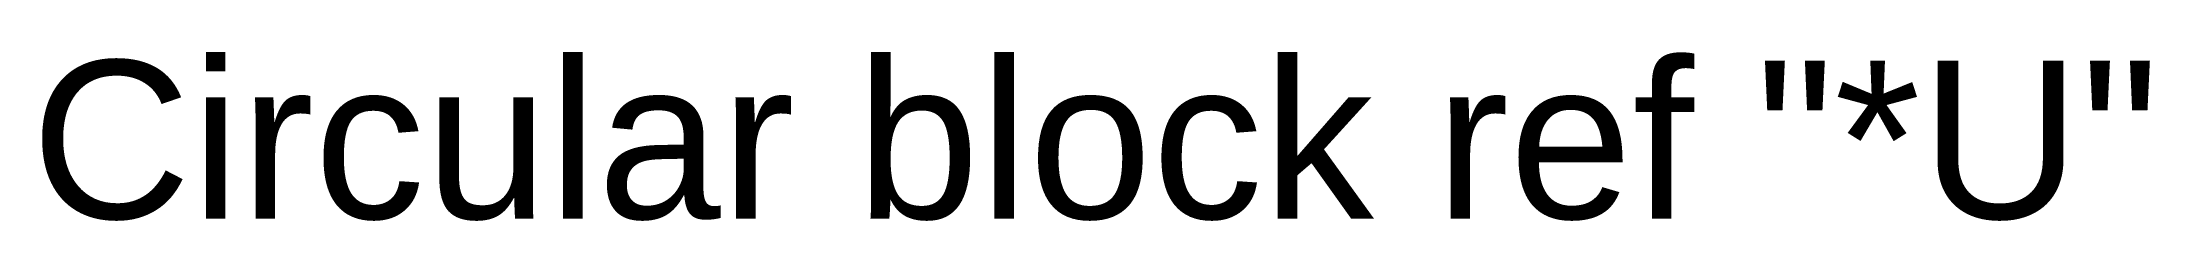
# Model space of a CAD drawing. Header units: millimetres. Extents: x 0 to 2110312, y -101172 to 3.
# Drawn here: x 2110279.25 to 2110312.45, y -101171.92 to -101169.25 of the extents above.
import ezdxf

# ---------------------------------------------------------------- set-up
doc = ezdxf.new("R2010")
doc.units = ezdxf.units.MM
doc.header["$LTSCALE"] = 1000
doc.header["$MEASUREMENT"] = 0
doc.layers.get('Defpoints').update_dxf_attribs({"linetype": 'CONTINUOUS'})
doc.layers.add('CDC.03.BORDER', color=3, linetype='CONTINUOUS')
doc.layers.add('KCS_STEEL', color=4, linetype='CONTINUOUS')
doc.styles.add('KCS_SMTEXT', font='arial.ttf', dxfattribs={"width": 0.7})

# ---------------------------------------------------------------- blocks, each defined once
blk = doc.blocks.new('*U114')
at = {"layer": 'KCS_STEEL', "style": 'KCS_SMTEXT'}
blk.add_text('Circular block ref "*U"', height=2.5, dxfattribs=at).set_placement((0, 0))
blk = doc.blocks.new('*U116')
at = {"layer": 'CDC.03.BORDER', "style": 'KCS_SMTEXT'}
blk.add_text('Circular block ref "*U"', height=2.5, dxfattribs=at).set_placement((0, 0))
blk = doc.blocks.new('*U117')
at = {"layer": 'Defpoints', "style": 'KCS_SMTEXT'}
blk.add_text('Circular block ref "*U"', height=2.5, dxfattribs=at).set_placement((0, 0))
blk = doc.blocks.new('*U118')
at = {"layer": 'Defpoints', "style": 'KCS_SMTEXT'}
blk.add_text('Circular block ref "*U"', height=2.5, dxfattribs=at).set_placement((0, 0))
blk = doc.blocks.new('*U119')
at = {"layer": 'Defpoints', "style": 'KCS_SMTEXT'}
blk.add_text('Circular block ref "*U"', height=2.5, dxfattribs=at).set_placement((0, 0))
blk = doc.blocks.new('*U120')
at = {"layer": 'Defpoints', "style": 'KCS_SMTEXT'}
blk.add_text('Circular block ref "*U"', height=2.5, dxfattribs=at).set_placement((0, 0))

msp = doc.modelspace()

# ---------------------------------------------------------------- block references
at = {"layer": 'CDC.03.BORDER'}
msp.add_blockref('*U116', (2110279.072, -101171.887), dxfattribs=at)
at = {"layer": 'Defpoints'}
for name in ['*U117', '*U118', '*U119', '*U120']:
    msp.add_blockref(name, (2110279.072, -101171.887), dxfattribs=at)
at = {"layer": 'KCS_STEEL'}
msp.add_blockref('*U114', (2110279.072, -101171.887), dxfattribs=at)

doc.saveas('drawing.dxf')
